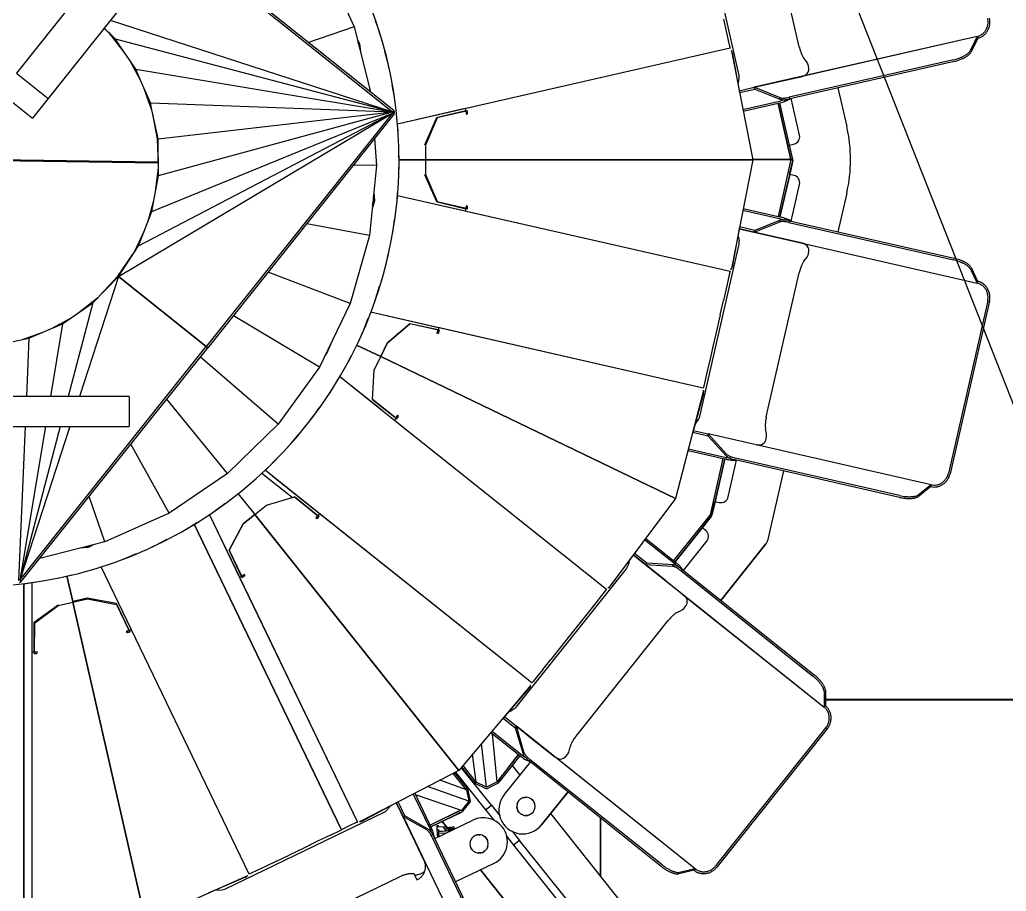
# Model space of a CAD drawing. Header units: millimetres. Extents: x -187347 to 135007, y -6415 to 292048.
# Drawn here: x -41197 to -40539, y 8165 to 8747 of the extents above; entities that cross this region are included whole.
import ezdxf

# ---------------------------------------------------------------- set-up
doc = ezdxf.new("R2010")
doc.units = ezdxf.units.MM
doc.header["$LTSCALE"] = 100
doc.layers.get('0').update_dxf_attribs({"lineweight": 18})
doc.layers.add('1', color=7, linetype='Continuous')
doc.layers.add('Layout Cabinplant', color=30, linetype='Continuous')

# ---------------------------------------------------------------- blocks, each defined once
blk = doc.blocks.new('CP_Giblet area_New')
at = {"color": 0, "linetype": 'Continuous'}
for p, q in [((-380.71, 590.65), (-286.64, 472.69)), ((-234.92, 437.29), (-301.13, 574.78)), ((-428.68, 554.57), (-333.46, 435.16)), ((-255.56, 450.81), (-304.48, 552.39)), ((-254.45, 451.21), (-303.37, 552.78)), ((-286.64, 472.69), (-344.04, 544.66)), ((-413.04, 534.96), (-333.46, 435.16)), ((-143.55, 520.38), (-232.52, 477.54)), ((-129.66, 477.41), (-63.23, 507.03)), ((-63.23, 507.03), (-14.65, 294.19)), ((-14.65, 294.19), (-63.23, 507.03)), ((12.72, 328.16), (12.72, 508.67)), ((18.01, 281.85), (18.01, 508.74)), ((18.01, 508.74), (18.01, 281.85)), ((-308.68, 456.23), (-340.23, 495.79)), ((-344.14, 492.67), (-312.59, 453.11)), ((-129.91, 477.65), (-104.96, 488.42)), ((-295.48, 468.44), (-269.97, 480.72)), ((-116.06, 485.56), (-222.38, 434.36)), ((-115.07, 485.84), (-116.06, 485.56)), ((-114.05, 486.03), (-115.07, 485.84)), ((-111.23, 486.23), (-114.05, 486.03)), ((-110.56, 486), (-111.23, 486.23)), ((-429.77, 472.06), (-419.47, 474.45)), ((-429.07, 473.1), (-418.84, 475.44)), ((-366.73, 476.89), (-366.73, 438.26)), ((-366.64, 438.19), (-366.64, 476.78)), ((-366.64, 476.78), (-366.64, 438.19)), ((-248.86, 474.2), (-248.13, 474.75)), ((-248.13, 474.75), (-246.39, 475.6)), ((-246.39, 475.6), (-244.67, 476.09)), ((-244.67, 476.09), (-243.89, 476.22)), ((-242.12, 475.28), (-244.16, 479.53)), ((-243.89, 476.22), (-242.63, 476.34)), ((-240.42, 475.3), (-242.12, 475.28)), ((-137.34, 473.24), (-133.69, 474.96)), ((-133.69, 474.96), (-132.37, 475.56)), ((-132.37, 475.56), (-53.88, 312.57)), ((-132.37, 475.56), (-53.88, 312.57)), ((-131.29, 476.7), (-130.74, 476.98)), ((-130.74, 476.98), (-129.66, 477.41)), ((-517.92, 378.64), (-444.35, 470.9)), ((-517, 377.91), (-443.43, 470.16)), ((-429.07, 473.1), (-429.77, 472.06)), ((-429.77, 472.06), (-429.07, 473.1)), ((-429.77, 472.06), (-310.52, 376.96)), ((-429.77, 472.06), (-336.09, 397.35)), ((-407.73, 469.45), (-319.84, 399.37)), ((-407.09, 470.45), (-319.21, 400.36)), ((-150.61, 466.9), (-143.11, 470.49)), ((-143.11, 470.49), (-137.34, 473.24)), ((-287.86, 461.1), (-289.38, 460.24)), ((-286.86, 461.39), (-287.86, 461.1)), ((-287.86, 461.1), (-286.86, 461.39)), ((-285.62, 461.51), (-286.86, 461.39)), ((-286.86, 461.39), (-286.24, 461.45)), ((-285.62, 461.51), (-285.07, 461.45)), ((-284.44, 461.39), (-285.62, 461.51)), ((-283.44, 461.1), (-284.44, 461.39)), ((-283.44, 461.1), (-282.67, 460.66)), ((-281.92, 460.24), (-283.44, 461.1)), ((-249.12, 466.85), (-242.25, 452.59)), ((-230.44, 428.06), (-249.12, 466.85)), ((-249.1, 466.73), (-234.92, 437.29)), ((-168.64, 458.24), (-158.97, 462.89)), ((-150.61, 466.9), (-158.97, 462.89)), ((-312.59, 453.11), (-308.68, 456.23)), ((-303.93, 450.26), (-308.68, 456.23)), ((-291.53, 457.01), (-291.75, 455.41)), ((-291.75, 455.41), (-291.53, 453.83)), ((-290.95, 458.43), (-291.53, 457.01)), ((-291.53, 457.01), (-291.31, 457.55)), ((-290.37, 459.27), (-290.95, 458.43)), ((-289.38, 460.24), (-290.37, 459.27)), ((-289.38, 460.24), (-288.63, 460.66)), ((-280.93, 459.27), (-281.92, 460.24)), ((-281.92, 460.24), (-280.93, 459.27)), ((-280.35, 458.43), (-280.93, 459.27)), ((-280.93, 459.27), (-280.35, 458.43)), ((-279.77, 457), (-280.35, 458.43)), ((-280.35, 458.43), (-280, 457.58)), ((-279.55, 455.41), (-279.77, 457)), ((-279.77, 453.82), (-279.55, 455.41)), ((-177.95, 453.75), (-168.64, 458.24)), ((-307.69, 446.96), (-312.59, 453.11)), ((-291.53, 453.83), (-290.96, 452.42)), ((-290.96, 452.42), (-291.3, 453.26)), ((-290.39, 451.57), (-290.96, 452.42)), ((-290.96, 452.42), (-290.39, 451.57)), ((-289.42, 450.62), (-290.39, 451.57)), ((-290.39, 451.57), (-289.42, 450.62)), ((-289.42, 450.62), (-287.86, 449.72)), ((-287.86, 449.72), (-288.63, 450.16)), ((-287.86, 449.72), (-286.86, 449.44)), ((-286.86, 449.44), (-285.67, 449.32)), ((-285.67, 449.32), (-286.23, 449.37)), ((-285.67, 449.32), (-284.48, 449.43)), ((-284.48, 449.43), (-285.07, 449.37)), ((-283.49, 449.71), (-284.48, 449.43)), ((-284.48, 449.43), (-283.49, 449.71)), ((-283.49, 449.71), (-281.92, 450.59)), ((-281.92, 450.59), (-282.67, 450.16)), ((-281.92, 450.59), (-280.93, 451.55)), ((-256.08, 451.89), (-281.59, 439.61)), ((-280.93, 451.55), (-280.35, 452.4)), ((-280.35, 452.4), (-279.77, 453.82)), ((-258.89, 448.35), (-264.11, 448.03)), ((-258.94, 450.68), (-258.89, 448.35)), ((-258.38, 450.58), (-258.94, 450.68)), ((-258.53, 449.64), (-257.68, 449.77)), ((-258.53, 447.27), (-258.53, 449.64)), ((-257.68, 449.77), (-258.38, 450.58)), ((-257.57, 444.51), (-257.68, 449.77)), ((-252.93, 445.55), (-253.82, 447.8)), ((-186.61, 449.56), (-193.78, 446.09)), ((-186.61, 449.56), (-177.95, 453.75)), ((-327.33, 442.83), (-344.89, 420.84)), ((-344.89, 420.84), (-327.33, 442.83)), ((-325.27, 444.97), (-327.33, 442.83)), ((-253.51, 444.12), (-272.63, 434.94)), ((-272.02, 433.67), (-252.96, 443)), ((-265.54, 446.24), (-269.26, 444.75)), ((-269.26, 444.75), (-268.67, 444.02)), ((-268.67, 444.02), (-267.04, 444.68)), ((-266.54, 444.39), (-267.41, 445.49)), ((-266.54, 444.39), (-265.54, 446.24)), ((-266.54, 444.39), (-266.01, 444.83)), ((-266.48, 446.79), (-258.53, 447.27)), ((-266.18, 447.03), (-265.54, 446.24)), ((-266.01, 444.83), (-265.12, 444.8)), ((-265.54, 446.24), (-263.89, 444.16)), ((-263.89, 444.16), (-265.54, 446.24)), ((-265.12, 444.8), (-264.4, 444.58)), ((-264.4, 444.58), (-263.89, 444.16)), ((-263.8, 446.65), (-263.89, 444.16)), ((-263.89, 444.16), (-258.59, 444.37)), ((-263.89, 444.16), (-261, 440.55)), ((-261, 440.55), (-263.89, 444.16)), ((-263.89, 444.16), (-261, 440.55)), ((-258.53, 447.27), (-263.8, 446.65)), ((-263.8, 446.65), (-261.82, 444.17)), ((-263.61, 439.26), (-253.51, 444.12)), ((-263.07, 438.13), (-252.96, 443)), ((-258.59, 444.37), (-258.54, 443.33)), ((-258.54, 445.93), (-258.53, 447.27)), ((-257.54, 445.93), (-258.54, 445.93)), ((-258.54, 443.33), (-257.54, 443.33)), ((-257.54, 443.33), (-257.57, 444.51)), ((-242.7, 421.68), (-253.98, 445.11)), ((-241.69, 422.2), (-252.93, 445.55)), ((-251.61, 445.56), (-236.03, 436.72)), ((-234.92, 437.29), (-250.49, 445.95)), ((-204.45, 440.87), (-203.15, 441.51)), ((-203.15, 441.51), (-199.53, 443.29)), ((-199.53, 443.29), (-193.78, 446.09)), ((-193.78, 446.09), (-95.58, 242.18)), ((-95.58, 242.18), (-193.78, 446.09)), ((-320.69, 435.27), (-321.64, 434.34)), ((-319.13, 436.16), (-320.69, 435.27)), ((-320.69, 435.27), (-319.9, 435.72)), ((-318.14, 436.45), (-319.13, 436.16)), ((-319.13, 436.16), (-318.14, 436.45)), ((-316.95, 436.57), (-318.14, 436.45)), ((-318.14, 436.45), (-317.51, 436.51)), ((-315.76, 436.46), (-316.95, 436.57)), ((-316.95, 436.57), (-316.34, 436.51)), ((-314.76, 436.18), (-315.76, 436.46)), ((-313.19, 435.3), (-314.76, 436.18)), ((-314.76, 436.18), (-313.94, 435.72)), ((-312.21, 434.34), (-313.19, 435.3)), ((-313.19, 435.3), (-312.21, 434.34)), ((-293.89, 429.66), (-299.64, 436.86)), ((-289.98, 432.77), (-295.63, 439.86)), ((-272.63, 434.94), (-274.74, 433.72)), ((-272.02, 433.67), (-272.63, 434.94)), ((-272.16, 406.42), (-207.58, 439.88)), ((-236.03, 436.72), (-234.92, 437.29)), ((-234.92, 437.29), (-236.03, 436.72)), ((-236.03, 436.72), (-231.57, 427.45)), ((-234.92, 437.29), (-230.47, 428.04)), ((-231.59, 427.44), (-207.61, 440.23)), ((-207.58, 439.88), (-206.79, 440.36)), ((-206.79, 440.36), (-206.01, 440.72)), ((-126.12, 278.21), (-204.45, 440.87)), ((-105.72, 235.85), (-204.45, 440.87)), ((-322.8, 432.07), (-323.02, 430.47)), ((-323.02, 430.47), (-322.81, 428.89)), ((-322.81, 428.89), (-322.23, 427.46)), ((-322.23, 433.49), (-322.8, 432.07)), ((-322.23, 427.46), (-322.57, 428.29)), ((-321.64, 434.34), (-322.23, 433.49)), ((-311.62, 433.49), (-312.21, 434.34)), ((-312.21, 434.34), (-311.62, 433.49)), ((-311.04, 432.07), (-311.62, 433.49)), ((-311.62, 433.49), (-311.27, 432.62)), ((-311.62, 427.46), (-311.04, 428.89)), ((-311.04, 428.89), (-311.27, 428.32)), ((-310.82, 430.47), (-311.04, 432.07)), ((-311.04, 432.07), (-310.82, 430.47)), ((-311.04, 428.89), (-310.82, 430.47)), ((-289.98, 432.77), (-293.89, 429.66)), ((-293.89, 429.66), (-273.8, 404.47)), ((-269.9, 407.59), (-289.98, 432.77)), ((-274.74, 433.72), (-279.63, 427.58)), ((-278.86, 426.97), (-273.97, 433.1)), ((-273.97, 433.1), (-272.02, 433.67)), ((-273.97, 433.1), (-243.23, 422.79)), ((-226.15, 430.34), (-225.91, 431)), ((-225.91, 431), (-224, 433.08)), ((-223.21, 433.76), (-224, 433.08)), ((-222.38, 434.36), (-223.21, 433.76)), ((-322.23, 427.46), (-321.64, 426.61)), ((-321.64, 426.61), (-322.23, 427.46)), ((-321.64, 426.61), (-320.66, 425.65)), ((-320.66, 425.65), (-321.64, 426.61)), ((-320.66, 425.65), (-319.09, 424.77)), ((-302.36, 422.82), (-319.93, 400.93)), ((-319.09, 424.77), (-319.9, 425.23)), ((-319.09, 424.77), (-318.14, 424.5)), ((-318.14, 424.5), (-316.9, 424.38)), ((-316.9, 424.38), (-317.5, 424.43)), ((-316.9, 424.38), (-315.71, 424.5)), ((-315.71, 424.5), (-316.34, 424.43)), ((-315.71, 424.5), (-314.71, 424.78)), ((-314.71, 424.78), (-315.71, 424.5)), ((-314.71, 424.78), (-313.15, 425.68)), ((-313.15, 425.68), (-313.94, 425.22)), ((-313.15, 425.68), (-312.21, 426.61)), ((-312.21, 426.61), (-311.62, 427.46)), ((-279.85, 427.03), (-278.06, 418.78)), ((-277.16, 419.5), (-278.86, 426.97)), ((-278.86, 426.97), (-251.35, 417.2)), ((-298.62, 414.79), (-299.86, 413.22)), ((-291.13, 418.42), (-298.62, 414.79)), ((-297.77, 414.12), (-290.7, 417.52)), ((-290.7, 417.52), (-283.8, 414.2)), ((-290.7, 417.52), (-287.3, 388.53)), ((-282.9, 414.92), (-290.26, 418.45)), ((-283.8, 414.2), (-282.9, 414.92)), ((-282.9, 414.92), (-274.2, 404)), ((-278.06, 418.78), (-277.16, 419.5)), ((-278.06, 418.78), (-269.35, 407.87)), ((-277.16, 419.5), (-259.49, 412.98)), ((-277.16, 419.5), (-268.31, 408.41)), ((-299.86, 413.22), (-313.03, 396.67)), ((-313.02, 409.54), (-307.91, 403.14)), ((-313.02, 409.54), (-307.91, 403.14)), ((-312.05, 395.89), (-299.04, 412.24)), ((-299.86, 413.22), (-299.04, 412.24)), ((-299.04, 412.24), (-297.77, 414.12)), ((-297.77, 414.12), (-294.56, 381.94)), ((-283.8, 414.2), (-281.38, 395.52)), ((-283.8, 414.2), (-274.96, 403.11)), ((-319.15, 350.9), (-272.16, 406.42)), ((-306.08, 405.39), (-313.03, 396.67)), ((-305.1, 404.61), (-312.05, 395.89)), ((-272.16, 406.42), (-136.04, 235.73)), ((-136.04, 235.73), (-272.16, 406.42)), ((-344.8, 395.56), (-345.15, 394.88)), ((-343.27, 397.48), (-344.8, 395.56)), ((-342.05, 398.33), (-343.27, 397.48)), ((-340.82, 398.77), (-342.05, 398.33)), ((-339.68, 398.83), (-340.82, 398.77)), ((-338.86, 398.72), (-339.68, 398.83)), ((-336.09, 397.35), (-338.86, 398.72)), ((-337.81, 398.4), (-338.86, 398.72)), ((-321.26, 385.52), (-336.09, 397.35)), ((-319.21, 400.36), (-319.84, 399.37)), ((-316.76, 399.31), (-319.49, 400.59)), ((-316.45, 397.73), (-314.55, 396.43)), ((-315.6, 394.34), (-314.96, 395.33)), ((-309.77, 377.96), (-314.96, 395.33)), ((-294.29, 380.27), (-314.55, 396.43)), ((-293.56, 381.14), (-313.89, 397.35)), ((-345.98, 392.45), (-346.38, 390.8)), ((-345.44, 394.19), (-345.98, 392.45)), ((-345.15, 394.88), (-345.44, 394.19)), ((-315.6, 394.34), (-310.52, 376.96)), ((-350.32, 383.59), (-411.88, 306.39)), ((-310.52, 376.96), (-321.26, 385.52)), ((-517, 377.91), (-517.92, 378.64)), ((-309.77, 377.96), (-310.52, 376.96)), ((-310.52, 376.96), (-309.77, 377.96)), ((-302.52, 370.58), (-310.52, 376.96)), ((-302.52, 370.58), (-310.52, 376.96)), ((-301.7, 371.53), (-309.77, 377.96)), ((-319.49, 351.01), (-301.68, 371.54)), ((-516.68, 352.95), (-516.67, 363.25)), ((-516.67, 363.25), (-515.89, 364.23)), ((-515.85, 353.79), (-515.89, 364.23)), ((-396.59, 269.09), (-515.89, 364.23)), ((-422.13, 289.46), (-515.89, 364.23)), ((-310.44, 364.15), (-384.01, 271.89)), ((-309.67, 364.83), (-310.44, 364.15)), ((-308.83, 365.45), (-309.67, 364.83)), ((-306.38, 366.85), (-308.83, 365.45)), ((-305.68, 366.93), (-306.38, 366.85)), ((-516.65, 359.24), (-1261.45, 359.24)), ((-1261.45, 359.04), (-516.65, 359.04)), ((-319.79, 350.24), (-319.15, 350.9)), ((-421.05, 272.31), (-509.19, 342.61)), ((-420.22, 273.16), (-508.37, 343.45)), ((-328.1, 339.05), (-324.15, 343.96)), ((-324.15, 343.96), (-321.66, 347.03)), ((-321.66, 347.03), (-320.8, 348.07)), ((-320.8, 348.07), (-151.68, 213.2)), ((-320.8, 348.07), (-179.66, 235.52)), ((-328.1, 339.05), (-333.47, 332.35)), ((-339.27, 325.1), (-333.47, 332.35)), ((-345.96, 316.72), (-339.27, 325.1)), ((9.47, 328.33), (8.99, 327.56)), ((8.99, 327.56), (11.22, 327.56)), ((8.99, 327.56), (9.72, 327.56)), ((10.64, 328.49), (9.47, 328.33)), ((9.72, 327.56), (11.87, 327.56)), ((11.22, 328.52), (10.64, 328.49)), ((10.97, 308.18), (11.22, 327.56)), ((11.22, 327.56), (11.09, 326.8)), ((11.09, 326.8), (11.09, 307.64)), ((11.22, 328.52), (11.22, 327.56)), ((11.22, 328.52), (11.22, 327.56)), ((11.87, 327.56), (12.72, 327.56)), ((12.72, 327.56), (12.72, 328.16)), ((12.72, 281.07), (12.72, 327.56)), ((-352.16, 308.93), (-345.96, 316.72)), ((-53.88, 312.57), (-53.02, 312.75)), ((-53.88, 312.57), (-33.63, 270.53)), ((-53.02, 312.75), (-51.08, 313.68)), ((-52.09, 314.21), (-52.88, 313.88)), ((-52.11, 312.94), (-52.88, 313.88)), ((-52.11, 312.94), (-50.3, 313.75)), ((-43.8, 295.68), (-52.11, 312.94)), ((-51.2, 314.48), (-52.09, 314.21)), ((-51.99, 312.41), (-43.68, 295.14)), ((-51.2, 314.48), (-51.08, 313.68)), ((-50.3, 313.75), (-51.2, 314.48)), ((-51.08, 313.68), (-50.3, 313.75)), ((-358.39, 301.11), (-352.16, 308.93)), ((10.97, 308.18), (-4.9, 296.41)), ((11.09, 307.64), (-4.78, 295.88)), ((11.09, 307.64), (10.97, 308.18)), ((-423.85, 296.45), (-424.41, 295.07)), ((-422.31, 298.37), (-423.85, 296.45)), ((-421.12, 299.29), (-422.31, 298.37)), ((-419.56, 300.2), (-421.12, 299.29)), ((-418.03, 300.95), (-419.56, 300.2)), ((-363.51, 294.65), (-358.39, 301.11)), ((-4.9, 296.41), (-14.65, 294.19)), ((-4.78, 295.88), (-4.9, 296.41)), ((-446.98, 292.99), (-477.02, 255.38)), ((-477.02, 255.38), (-446.98, 292.99)), ((-424.52, 294.56), (-424.57, 293.77)), ((-424.57, 293.77), (-424.37, 292.64)), ((-424.41, 295.07), (-424.52, 294.56)), ((-424.37, 292.64), (-423.71, 291.09)), ((-423.71, 291.09), (-422.91, 290.16)), ((-423.71, 291.09), (-422.13, 289.46)), ((-422.91, 290.16), (-422.13, 289.46)), ((-388.54, 262.71), (-422.3, 289.63)), ((-369.86, 286.59), (-367.42, 289.7)), ((-367.42, 289.7), (-363.51, 294.65)), ((-24.4, 291.96), (-43.8, 295.68)), ((-43.68, 295.14), (-24.28, 291.43)), ((-14.65, 294.19), (-24.4, 291.96)), ((-24.28, 291.43), (-14.53, 293.65)), ((-14.53, 293.65), (-14.65, 294.19)), ((-14.53, 293.65), (-10.66, 276.73)), ((-10.66, 276.73), (-14.53, 293.65)), ((-416.74, 225.11), (-373.08, 283.28)), ((-372.9, 284.01), (-389.47, 261.45)), ((-373.08, 283.28), (-372.57, 284.06)), ((-372.57, 284.06), (-372.02, 284.72)), ((-370.67, 285.52), (-369.86, 286.59)), ((-229.54, 172.97), (-370.67, 285.52)), ((-410.22, 279.96), (-396.59, 269.09)), ((-129.51, 276.64), (-129.11, 275.8)), ((-128.78, 276.52), (-129.51, 276.64)), ((-129.11, 275.8), (-127.22, 277.02)), ((-128.14, 277.61), (-128.78, 276.52)), ((-128.78, 276.52), (-126.63, 277.3)), ((-127.63, 277.88), (-128.14, 277.61)), ((-127.63, 277.88), (-127.22, 277.02)), ((-127.63, 277.88), (-127.22, 277.02)), ((-127.22, 277.02), (-119.03, 259.45)), ((-126.63, 277.3), (-125.86, 277.67)), ((-125.86, 277.67), (-126.12, 278.21)), ((-105.72, 235.85), (-125.86, 277.67)), ((19.81, 280.5), (-104.7, 124.57)), ((20.63, 279.57), (-103.65, 123.73)), ((-5.79, 277.95), (-14, 275.88)), ((-5.79, 277.95), (-14, 275.88)), ((-12.58, 177.07), (20.63, 279.57)), ((-6.27, 177.07), (20.63, 279.57)), ((-2.99, 278.42), (-5.79, 277.95)), ((-2.99, 278.42), (-5.79, 277.95)), ((3.63, 177.07), (20.63, 279.57)), ((16.56, 281.72), (8.2, 280.31)), ((16.56, 281.72), (8.2, 280.31)), ((19.38, 281.97), (16.56, 281.72)), ((19.38, 281.97), (16.56, 281.72)), ((17.07, 177.07), (21.58, 279.68)), ((20.95, 281.03), (19.81, 280.5)), ((19.81, 280.5), (20.63, 279.57)), ((-421.99, 273.06), (-437.67, 253.4)), ((-420.22, 273.16), (-421.05, 272.31)), ((-416.4, 268.71), (-418.21, 270.38)), ((-415.21, 269.3), (-414.38, 270.14)), ((-396.59, 269.09), (-414.38, 270.14)), ((-385.74, 267.33), (-384.92, 270.03)), ((-384.51, 270.99), (-384.92, 270.03)), ((-384.01, 271.89), (-384.51, 270.99)), ((-119.03, 259.45), (-127, 276.28)), ((-439.73, 235.96), (-415.34, 266.42)), ((-439.73, 235.96), (-415.34, 266.42)), ((-416.45, 267.3), (-434.59, 244.55)), ((-434.59, 244.55), (-416.45, 267.3)), ((-396.82, 251.65), (-417.15, 267.87)), ((-396.14, 252.56), (-416.4, 268.71)), ((-415.21, 269.3), (-397.52, 268.13)), ((-397.52, 268.13), (-396.59, 269.09)), ((-396.59, 269.09), (-397.52, 268.13)), ((-397.52, 268.13), (-389.3, 261.68)), ((-396.59, 269.09), (-388.56, 262.69)), ((-396.59, 269.09), (-388.56, 262.69)), ((-385.67, 266.64), (-385.74, 267.33)), ((-49.23, 265.16), (-57.02, 261.82)), ((-49.23, 265.16), (-57.02, 261.82)), ((-46.54, 266.07), (-49.23, 265.16)), ((-46.54, 266.07), (-49.23, 265.16)), ((-36.02, 254.03), (7.45, 265.02)), ((-128.22, 241.96), (-119.03, 259.45)), ((-119.03, 259.45), (-128.22, 241.96)), ((-67.45, 257.34), (-70.05, 256.22)), ((-67.45, 257.34), (-70.05, 256.22)), ((-27.97, 256.06), (-24.84, 257.72)), ((-24.68, 257.2), (-25.77, 256.62)), ((-24.84, 257.72), (-19.31, 258.25)), ((-22.75, 257.38), (-24.68, 257.2)), ((-488.67, 206.59), (-477.99, 253.37)), ((-78.95, 234.74), (-36.02, 254.03)), ((-70.05, 256.22), (-77.55, 252.27)), ((-70.05, 256.22), (-77.55, 252.27)), ((-36.02, 254.03), (-25.49, 223.77)), ((-434.53, 244.5), (-440.77, 236.68)), ((-440.53, 237.11), (-434.59, 244.55)), ((-436.88, 246.37), (-434.53, 244.5)), ((-90.1, 245.65), (-97.26, 241.12)), ((-90.1, 245.65), (-92.41, 244.05)), ((-87.59, 246.98), (-90.1, 245.65)), ((-87.59, 246.98), (-90.1, 245.65)), ((-439.73, 235.96), (-440.53, 237.11)), ((-178.46, 237.52), (-179.03, 236.88)), ((-178.67, 235.81), (-177.32, 237.49)), ((-177.38, 238.47), (-178.46, 237.52)), ((-177.93, 236.37), (-176.65, 237.88)), ((-177.32, 237.49), (-177.38, 238.47)), ((-176.65, 237.88), (-177.38, 238.47)), ((-136.04, 235.73), (-128.22, 241.96)), ((-128.22, 241.96), (-136.04, 235.73)), ((-448.31, 198.36), (-439.73, 235.96)), ((-448.31, 198.36), (-439.73, 235.96)), ((-443.07, 226.95), (-440.95, 236.24)), ((-440.77, 236.68), (-442.99, 226.94)), ((-439.73, 235.96), (-440.95, 236.24)), ((-179.66, 235.52), (-178.67, 235.81)), ((-179.66, 235.52), (-142.89, 206.19)), ((-177.93, 236.37), (-179.03, 236.88)), ((-177.93, 236.37), (-179.03, 236.88)), ((-162.61, 224), (-177.93, 236.37)), ((-177.93, 236.37), (-162.61, 224)), ((-136.04, 235.73), (-143.86, 229.5)), ((-124.96, 221.83), (-136.04, 235.73)), ((-117.89, 208.29), (-78.95, 234.74)), ((-109.24, 233.53), (-116.02, 228.44)), ((-106.85, 235.04), (-109.24, 233.53)), ((-78.95, 234.74), (-53.34, 188.89)), ((-566.1, 224.26), (-456.5, 199.25)), ((-451.9, 223.84), (-457.47, 199.47)), ((-449.53, 198.64), (-443.07, 226.95)), ((-443.07, 226.95), (-449.53, 198.64)), ((-442.99, 226.94), (-445.92, 227.6)), ((-435, 154.71), (-416.74, 225.11)), ((-220.05, 130.39), (-416.74, 225.11)), ((-416.74, 225.11), (-220.05, 130.39)), ((-143.86, 229.5), (-162.61, 224)), ((-143.86, 229.5), (-162.61, 224)), ((-160.96, 224.43), (-140.71, 208.29)), ((-587.23, 215.87), (-578.54, 222.85)), ((-587.05, 217.11), (-578.85, 223.66)), ((-566.24, 223.09), (-456.64, 198.07)), ((-587.23, 215.87), (-587.05, 217.11)), ((-587.05, 217.11), (-587.23, 215.87)), ((-587.23, 215.87), (-438.52, 181.93)), ((-151.68, 213.2), (-142.89, 206.19)), ((-626.11, 93.46), (-599.86, 208.5)), ((-624.97, 93.2), (-598.71, 208.24)), ((-151.63, 175.49), (-117.89, 208.29)), ((-144.34, 204.91), (-150.22, 198.82)), ((-144.34, 204.91), (-150.22, 198.82)), ((-142.23, 206.78), (-144.34, 204.91)), ((-142.23, 206.78), (-144.34, 204.91)), ((-118.36, 207.83), (-117.93, 208.35)), ((-117.93, 208.35), (-117.34, 208.66)), ((-117.89, 208.29), (-77.45, 158.69)), ((-455.93, 199.42), (-456.96, 199.35)), ((-453.16, 198.14), (-452.45, 198.07)), ((-452.45, 198.07), (-450.6, 197.72)), ((-450.6, 197.72), (-450.41, 198.84)), ((-425.34, 191.96), (-450.6, 197.72)), ((-425.05, 193.06), (-450.41, 198.84)), ((-450.64, 195.38), (-438.52, 181.93)), ((-438.28, 183.16), (-450.5, 196.56)), ((-476.93, 186.21), (-477.48, 183.82)), ((-476.21, 187.51), (-476.93, 186.21)), ((-475.29, 188.44), (-476.21, 187.51)), ((-474.28, 188.98), (-475.29, 188.44)), ((-473.49, 189.24), (-474.28, 188.98)), ((-472.41, 189.41), (-473.49, 189.24)), ((-470.41, 189.21), (-473.49, 189.24)), ((-160.08, 188.6), (-165.45, 182.07)), ((-160.08, 188.6), (-165.45, 182.07)), ((-158.12, 190.63), (-160.08, 188.6)), ((-158.12, 190.63), (-160.08, 188.6)), ((-477.48, 183.82), (-477.5, 183.05)), ((-477.5, 183.05), (-477.46, 182.3)), ((-477.46, 182.3), (-477.2, 180.5)), ((-477.2, 180.5), (-476.83, 178.84)), ((-438.28, 183.16), (-438.52, 181.93)), ((-438.52, 181.93), (-438.28, 183.16)), ((-428.55, 179.66), (-438.52, 181.93)), ((-428.22, 180.86), (-438.28, 183.16)), ((-435.35, 154.66), (-428.21, 180.89)), ((-432.5, 171.37), (-432.89, 170.42)), ((-432.01, 172.29), (-432.5, 171.37)), ((-430.4, 174.62), (-432.01, 172.29)), ((-429.81, 175), (-430.4, 174.62)), ((-231.23, 171.35), (-231.91, 170.08)), ((-231.18, 169.5), (-230.01, 171.42)), ((-230.94, 170.25), (-229.6, 171.93)), ((-230.74, 172.05), (-230.01, 171.42)), ((-229.6, 171.93), (-229.54, 172.97)), ((-192.68, 143.57), (-229.54, 172.97)), ((-179.17, 137.32), (-151.63, 175.49)), ((-172.67, 173.27), (-174.47, 171.09)), ((-172.67, 173.27), (-174.47, 171.09)), ((-151.63, 175.49), (-99.79, 130.72)), ((149.06, 177.07), (-52.17, 177.07)), ((-52.17, 157.07), (-52.17, 177.07)), ((-477.26, 170.64), (-499.23, 74.37)), ((-432.89, 170.42), (-459.15, 55.38)), ((-231.91, 170.08), (-231.18, 169.5)), ((-231.18, 169.5), (-230.94, 170.25)), ((-214.52, 158.9), (-229.5, 170.85)), ((-229.5, 170.85), (-214.52, 158.9)), ((-192.68, 143.57), (-220.75, 165.95)), ((-174.47, 171.09), (-179.31, 164.15)), ((-174.47, 171.09), (-179.31, 164.15)), ((-214.52, 158.9), (-215.71, 139.4)), ((-435.58, 150.13), (-435.24, 151.44)), ((-435.46, 152.99), (-435.34, 153.6)), ((-435.34, 153.6), (-435, 154.71)), ((-435.24, 151.44), (-213.33, 100.79)), ((-435.24, 151.44), (-259.26, 111.27)), ((-187.42, 152.5), (-191.7, 145.18)), ((-187.42, 152.5), (-191.7, 145.18)), ((-185.8, 154.82), (-187.42, 152.5)), ((-185.8, 154.82), (-187.42, 152.5)), ((-52.17, 157.07), (149.06, 157.07)), ((-45.01, 76.97), (-19.06, 157.07)), ((-27.93, 94.54), (-11.52, 157.07)), ((-7.75, 108.44), (0.32, 157.07)), ((14.76, 118.13), (16.28, 157.07)), ((-437.92, 140.14), (-436.53, 146.1)), ((-436.53, 146.1), (-435.58, 150.13)), ((-439.85, 131.78), (-437.92, 140.14)), ((-215.71, 139.4), (-220.05, 130.39)), ((-441.92, 122.74), (-439.85, 131.78)), ((-198.85, 132.94), (-200.32, 129.9)), ((-198.85, 132.94), (-200.32, 129.9)), ((-199.66, 94.95), (-179.17, 137.32)), ((-198.54, 133.47), (-198.85, 132.94)), ((-198.54, 133.47), (-198.85, 132.94)), ((-179.17, 137.32), (-121.8, 103.1)), ((-224.38, 121.38), (-220.05, 130.39)), ((-220.05, 130.39), (-224.38, 121.38)), ((-203.93, 122.63), (-220.05, 130.39)), ((-220.05, 130.39), (-203.93, 122.63)), ((-186.67, 121.81), (-184.56, 126.85)), ((-184.56, 126.85), (-185.13, 124.99)), ((-184.56, 126.85), (-182.79, 129.84)), ((-183.77, 127.8), (-184.56, 126.85)), ((-444.32, 112.28), (-441.92, 122.74)), ((-239.39, 108.53), (-224.38, 121.38)), ((-224.38, 121.38), (-239.39, 108.53)), ((-229.03, -31.52), (-104.7, 124.57)), ((-227.92, -32.1), (-103.65, 123.73)), ((-104.7, 124.57), (-103.65, 123.73)), ((-103.65, 123.73), (-104.7, 124.57)), ((-103.65, 123.73), (-45.01, 76.97)), ((-45.01, 76.97), (-103.65, 123.73)), ((19.56, 119.19), (4.77, 113.83)), ((38.72, 123.25), (14.76, 118.13)), ((-446.53, 102.57), (-444.32, 112.28)), ((-259.04, 113.6), (-259.27, 112.81)), ((-258.34, 112.6), (-259.27, 112.81)), ((-258.34, 112.6), (-259.27, 112.81)), ((-258.2, 114.23), (-259.04, 113.6)), ((-258.74, 114.35), (-258.2, 114.23)), ((-258.67, 111.14), (-258.48, 111.97)), ((-258.2, 114.23), (-258.48, 114.92)), ((-257.57, 114.71), (-258.48, 114.92)), ((-258.48, 111.97), (-258.2, 114.23)), ((-258.34, 112.6), (-257.57, 114.71)), ((-257.57, 112.55), (-258.34, 112.6)), ((-258.34, 112.6), (-239.39, 108.53)), ((-257.57, 112.55), (-239.39, 108.53)), ((-208.7, 112.52), (-211.76, 104.62)), ((-208.7, 112.52), (-211.76, 104.62)), ((-207.47, 115.07), (-208.7, 112.52)), ((-207.47, 115.07), (-208.7, 112.52)), ((14.76, 118.13), (-7.75, 108.44)), ((-259.26, 111.27), (-258.67, 111.14)), ((-258.67, 111.14), (-213.33, 100.79)), ((-7.75, 108.44), (-27.93, 94.54)), ((-0.84, 111.41), (-13.94, 104.18)), ((-446.53, 102.57), (-448.74, 92.82)), ((-18.97, 100.71), (-31.38, 91.04)), ((-624.97, 93.2), (-626.11, 93.46)), ((-450.49, 85.05), (-448.74, 92.82)), ((-215.87, 94.03), (-216.89, 91.39)), ((-215.87, 94.03), (-216.89, 91.39)), ((-212.48, 49.67), (-199.66, 94.95)), ((-199.66, 94.95), (-144.87, 74.13)), ((-27.93, 94.54), (-45.01, 76.97)), ((-216.89, 91.39), (-219.31, 83.28)), ((-216.89, 91.39), (-219.31, 83.28)), ((-32.53, 89.81), (-44.74, 76.75)), ((-618.23, 80.04), (-618.04, 81.36)), ((-613.84, 70.85), (-618.23, 80.04)), ((-613.46, 71.96), (-618.04, 81.36)), ((-469.26, 47.4), (-618.04, 81.36)), ((-501.12, 54.67), (-618.04, 81.36)), ((-451.89, 78.81), (-450.49, 85.05)), ((-453.06, 73.45), (-452.78, 74.77)), ((-277.06, 33.28), (-453.06, 73.45)), ((-231.2, 22.81), (-453.06, 73.45)), ((-452.78, 74.77), (-451.89, 78.81)), ((-45.01, 76.97), (-227.92, -32.1)), ((-45.01, 76.97), (-58.34, 56.41)), ((-44.74, 76.75), (-54.75, 61.95)), ((-492.32, 40.81), (-602.24, 65.89)), ((-502.41, 66.8), (-503.46, 65.46)), ((-468.34, -0.96), (-454.24, 70.39)), ((-459.49, 43.86), (-454.54, 70.58)), ((-454.24, 70.39), (-454.12, 71.31)), ((-454.12, 71.31), (-453.91, 72.14)), ((-223.37, 69.68), (-225.15, 61.4)), ((-223.37, 69.68), (-225.15, 61.4)), ((-222.57, 72.39), (-223.37, 69.68)), ((-222.57, 72.39), (-223.37, 69.68)), ((-492.71, 39.69), (-602.62, 64.78)), ((-505.14, 62.62), (-505.69, 60.22)), ((-505.69, 60.22), (-505.61, 58.74)), ((-504.47, 63.97), (-505.14, 62.62)), ((-503.46, 65.46), (-504.47, 63.97)), ((-55.69, 60.55), (-62.36, 46.3)), ((-505.61, 58.74), (-505.49, 58.23)), ((-505.49, 58.23), (-505.19, 57.5)), ((-505.19, 57.5), (-504.51, 56.57)), ((-504.51, 56.57), (-503.25, 55.46)), ((-503.25, 55.46), (-502.12, 54.96)), ((-503.25, 55.46), (-501.12, 54.67)), ((-502.12, 54.96), (-501.12, 54.67)), ((-501.34, 54.75), (-459.25, 45.15)), ((-459.25, 45.15), (-501.34, 54.75)), ((-459.15, 55.38), (-459.21, 54.35)), ((-459.21, 54.35), (-459.17, 53.31)), ((-458.73, 50.52), (-459.17, 53.31)), ((-58.34, 56.41), (-227.92, -32.1)), ((-58.34, 56.41), (-67.4, 33.64)), ((-530.96, 21.29), (-525.07, 47.08)), ((-486.13, 39.51), (-469.68, 46.13)), ((-469.26, 47.4), (-485.75, 40.62)), ((-469.68, 46.13), (-469.26, 47.4)), ((-469.26, 47.4), (-469.68, 46.13)), ((-469.68, 46.13), (-459.48, 43.88)), ((-469.26, 47.4), (-459.26, 45.12)), ((-458.36, 49.93), (-458.73, 50.52)), ((-228.12, 47.52), (-229.22, 39.12)), ((-228.12, 47.52), (-229.22, 39.12)), ((-227.52, 50.28), (-228.12, 47.52)), ((-227.52, 50.28), (-228.12, 47.52)), ((-217.25, 2.84), (-212.48, 49.67)), ((-212.48, 49.67), (-170.71, 41.69)), ((-493.87, 39.96), (-499.47, 15.44)), ((-492.32, 40.81), (-492.71, 39.69)), ((-486.13, 39.51), (-485.75, 40.62)), ((-64.62, 40.62), (-68.76, 26.25)), ((-493.57, -1.13), (-485.17, 36.89)), ((-493.57, -1.13), (-485.17, 36.89)), ((-492.86, 8.8), (-486.39, 37.17)), ((-486.39, 37.17), (-492.86, 8.8)), ((-486.95, 38.46), (-489.3, 39.19)), ((-461.91, 31.59), (-487.26, 37.37)), ((-461.69, 32.7), (-486.95, 38.46)), ((-276.47, 33.14), (-277.06, 33.28)), ((-276.66, 32.31), (-276.47, 33.14)), ((-231.2, 22.81), (-276.47, 33.14)), ((-67.4, 33.64), (-227.92, -32.1)), ((-67.4, 33.64), (-71.84, 9.54)), ((-277.85, 31.32), (-277.94, 30.15)), ((-277.94, 30.15), (-277.3, 29.5)), ((-277.74, 31.89), (-277.85, 31.32)), ((-277.74, 31.89), (-276.81, 31.68)), ((-277.74, 31.89), (-276.81, 31.68)), ((-277.3, 29.5), (-276.81, 31.68)), ((-277.3, 29.5), (-277.14, 30.22)), ((-277.14, 30.22), (-276.66, 32.31)), ((-257.97, 27.12), (-276.81, 31.68)), ((-276.81, 31.68), (-276.1, 31.39)), ((-276.1, 31.39), (-257.42, 27.12)), ((-257.97, 27.12), (-250.03, 9.04)), ((-257.42, 27.12), (-257.97, 27.12)), ((-257.42, 27.12), (-249.48, 9.04)), ((-230.91, 26.35), (-231.08, 25.05)), ((-230.91, 26.35), (-231.08, 25.05)), ((-215.96, 26.37), (-214.31, 31.76)), ((-215.43, 20.75), (-215.96, 26.37)), ((-214.59, 29.01), (-215.41, 26.31)), ((-231.08, 25.05), (-231.37, 19.49)), ((-231.08, 25.05), (-231.37, 19.49)), ((-215.41, 26.31), (-215.15, 23.5)), ((-69.87, 20.24), (-71.8, 4.63)), ((-495.71, 9.45), (-492.78, 8.78)), ((-494.96, -0.41), (-492.86, 8.8)), ((-492.78, 8.78), (-494.89, -0.43)), ((-249.48, 9.04), (-250.03, 9.04)), ((-250.03, 9.04), (-250.03, -0.96)), ((-71.84, 9.54), (-227.82, -33.05)), ((-71.84, 9.54), (-71.5, -14.96)), ((-232.11, 5.23), (-232.25, 2.42)), ((-232.11, 5.23), (-232.25, 2.42)), ((-232.25, 2.42), (-232.02, -6.01)), ((-232.25, 2.42), (-232.02, -6.01)), ((-217.25, 2.84), (-201.83, 2.62)), ((-215.94, -15.09), (-217.25, 2.84)), ((-71.75, 2.95), (-71.15, -14.92)), ((36, -0.51), (-71.68, 1.01)), ((-71.67, 0.8), (37.22, -0.63)), ((-71.67, 0.58), (35.99, -0.93)), ((-494.89, -0.43), (-495.01, -0.96)), ((-495.01, -0.96), (-492.78, -10.71)), ((-493.57, -1.13), (-494.96, -0.41)), ((-494.96, -1.37), (-493.57, -1.13)), ((-494.96, -1.37), (-492.83, -10.73)), ((-468.31, -1.13), (-493.57, -1.13)), ((-485.15, -38.76), (-493.57, -1.13)), ((-493.57, -1.13), (-485.15, -38.76)), ((-493.57, -1.13), (-468.31, -1.13)), ((-250.03, -0.96), (-468.34, -0.96)), ((-454.24, -72.32), (-468.34, -0.96)), ((-468.34, -0.96), (-250.03, -0.96)), ((-232.16, -0.96), (-250.03, -0.96)), ((-250.03, -0.96), (-250.03, -10.96)), ((-250.03, -0.96), (-232.16, -0.96)), ((-492.78, -10.71), (-495.71, -11.38)), ((-492.83, -10.73), (-486.37, -39.04)), ((-492.83, -10.73), (-486.37, -39.04)), ((-250.03, -10.96), (-257.97, -29.05)), ((-249.48, -10.96), (-257.42, -29.05)), ((-250.03, -10.96), (-249.48, -10.96)), ((-499.47, -17.37), (-493.91, -41.74)), ((-231.7, -17.41), (-231.62, -20.23)), ((-231.7, -17.41), (-231.62, -20.23)), ((-71.5, -14.96), (-227.82, -33.05)), ((-71.5, -14.96), (-67.35, -34.35)), ((-71.15, -14.92), (-67.76, -32.46)), ((-525.1, -48.86), (-530.96, -23.22)), ((-453.06, -75.38), (-231.14, -24.72)), ((-276.47, -35.07), (-231.14, -24.72)), ((-231.62, -20.23), (-230.71, -28.63)), ((-231.62, -20.23), (-230.71, -28.63)), ((-277.03, -31.37), (-277.94, -31.58)), ((-277.94, -31.58), (-277.88, -33.01)), ((-277.14, -32.15), (-277.03, -31.37)), ((-276.66, -34.24), (-277.14, -32.15)), ((-276.81, -33.61), (-277.03, -31.37)), ((-276.81, -33.61), (-257.97, -29.05)), ((-257.42, -29.05), (-276.1, -33.32)), ((-257.42, -29.05), (-257.97, -29.05)), ((-229.03, -31.52), (-229.27, -32.74)), ((-227.92, -32.1), (-229.27, -32.74)), ((-227.82, -33.05), (-229.27, -32.74)), ((-227.82, -33.05), (-229.27, -32.74)), ((-229.27, -32.74), (-228.72, -33.9)), ((-227.92, -32.1), (-229.03, -31.52)), ((-227.82, -33.05), (-227.92, -32.1)), ((1.88, -41.93), (12.37, -28.78)), ((33.48, -45.62), (12.37, -28.78)), ((-461.92, -33.45), (-487.28, -39.24)), ((-461.7, -34.57), (-486.96, -40.33)), ((-453.06, -75.38), (-277.06, -35.21)), ((-277.88, -33.01), (-277.74, -33.82)), ((-276.81, -33.61), (-277.74, -33.82)), ((-276.81, -33.61), (-277.74, -33.82)), ((-277.06, -35.21), (-276.47, -35.07)), ((-276.1, -33.32), (-276.81, -33.61)), ((-276.47, -35.07), (-276.66, -34.24)), ((-228.72, -33.9), (-227.82, -33.05)), ((-228.72, -33.9), (-78.22, -153.93)), ((-66.38, -38.92), (-227.82, -33.05)), ((-42.79, -81.61), (-227.82, -33.05)), ((-56.68, -61.43), (-227.82, -33.05)), ((-39.65, -94.02), (-227.82, -33.05)), ((-77.45, -152.97), (-227.82, -33.05)), ((-67.44, -34.12), (-62.07, -48.92)), ((-67.35, -34.35), (-66.38, -38.92)), ((-66.38, -38.92), (-62.07, -48.92)), ((-602.54, -66.54), (-492.94, -41.52)), ((-602.15, -67.66), (-492.56, -42.64)), ((-490.6, -40.26), (-493.29, -41.6)), ((-492.94, -41.52), (-492.56, -42.64)), ((-489.17, -41.01), (-486.96, -40.33)), ((-469.68, -48.06), (-486.37, -41.34)), ((-485.98, -42.46), (-486.37, -41.34)), ((-485.98, -42.46), (-469.23, -49.32)), ((-459.48, -45.81), (-469.68, -48.06)), ((-454.54, -72.51), (-459.49, -45.79)), ((-229.49, -39.95), (-229.19, -42.76)), ((-229.49, -39.95), (-229.19, -42.76)), ((-229.19, -42.76), (-227.62, -51.05)), ((-229.19, -42.76), (-227.62, -51.05)), ((-50.51, -107.64), (1.88, -41.93)), ((22.99, -58.77), (1.88, -41.93)), ((-617.94, -83.26), (-469.23, -49.32)), ((-469.23, -49.32), (-501.12, -56.6)), ((-469.23, -49.32), (-469.68, -48.06)), ((-469.68, -48.06), (-469.23, -49.32)), ((-459.26, -47.04), (-469.23, -49.32)), ((-458.74, -52.39), (-459.18, -55.18)), ((-458.38, -51.79), (-458.74, -52.39)), ((-202.27, -89.72), (-213.27, -46.23)), ((-62.07, -48.92), (-59.66, -54.52)), ((-617.94, -83.26), (-501.12, -56.6)), ((-504.51, -58.49), (-505.18, -59.41)), ((-503.71, -57.64), (-504.51, -58.49)), ((-501.12, -56.6), (-503.71, -57.64)), ((-459.18, -55.18), (-459.22, -56.22)), ((-459.22, -56.22), (-459.17, -57.25)), ((-459.17, -57.25), (-432.91, -172.29)), ((-59.66, -54.52), (-56.68, -61.43)), ((-59.66, -54.52), (-52.42, -67.62)), ((-29.4, -124.47), (22.99, -58.77)), ((-505.6, -60.65), (-505.69, -62.13)), ((-505.69, -62.13), (-505.15, -64.53)), ((-505.18, -59.41), (-505.6, -60.65)), ((-505.15, -64.53), (-504.83, -65.22)), ((-504.83, -65.22), (-504.48, -65.88)), ((-225.5, -62.26), (-224.98, -65.03)), ((-225.5, -62.26), (-224.98, -65.03)), ((-224.98, -65.03), (-222.76, -73.17)), ((-224.98, -65.03), (-222.76, -73.17)), ((-56.68, -61.43), (-52.42, -67.62)), ((-504.48, -65.88), (-503.46, -67.39)), ((-503.46, -67.39), (-502.41, -68.73)), ((-454.07, -73.47), (-454.24, -72.32)), ((-52.42, -67.62), (-48.96, -72.65)), ((-618.31, -82.07), (-613.76, -72.61)), ((-617.94, -83.26), (-613.38, -73.73)), ((-499.23, -76.3), (-477.26, -172.57)), ((-453.91, -74.07), (-454.07, -73.47)), ((-452.76, -76.8), (-453.06, -75.38)), ((-451.93, -80.55), (-452.76, -76.8)), ((-205.97, -78.54), (-206.5, -73.02)), ((-204.31, -81.67), (-205.97, -78.54)), ((-205.63, -76.45), (-205.45, -78.38)), ((-205.45, -78.38), (-204.86, -79.48)), ((-48.96, -72.65), (-44.64, -78.91)), ((-48.96, -72.65), (-40.55, -83.43)), ((-44.64, -78.91), (-42.79, -81.61)), ((-40.55, -83.43), (-44.64, -78.91)), ((-617.94, -83.26), (-618.31, -82.07)), ((-450.55, -86.71), (-451.93, -80.55)), ((-219.55, -84.93), (-219.01, -86.89)), ((-219.55, -84.93), (-219.01, -86.89)), ((-202.27, -89.72), (-171.96, -79.17)), ((-42.79, -81.61), (-39.44, -84.87)), ((-37.96, -86.3), (-40.55, -83.43)), ((-40.55, -83.43), (-39.29, -85.06)), ((-40.55, -83.43), (-39.29, -85.06)), ((-39.44, -84.87), (-38.05, -86.21)), ((-448.74, -94.75), (-450.55, -86.71)), ((-219.01, -86.89), (-216.56, -93.69)), ((-219.01, -86.89), (-216.56, -93.69)), ((-182.99, -132.66), (-202.27, -89.72)), ((-38.05, -86.21), (-35.45, -88.75)), ((-37.96, -86.3), (-35.4, -88.69))]:
    blk.add_line(p, q, dxfattribs=at)
for centre, radius, start, end in [((-288.54, 454.02), 16, 115.71426, 218.5714), ((-314.84, 432.83), 16, 321.27705, 141.33382), ((-288.54, 454.02), 16, 218.5714, 295.71426), ((52.73, -0.98), 285, 59.6963, 219.18975), ((-473.11, 252.26), 5, 141.42855, 167.14285), ((-433.76, 250.28), 5, 141.43603, 231.42107), ((-447.03, 222.73), 5, 77.15033, 167.13537), ((-433.47, -0.96), 100, 167.14285, 192.85715), ((-494.59, 14.33), 5, 167.15033, 257.13537), ((-494.59, -16.26), 5, 102.86463, 192.84967)]:
    blk.add_arc(centre, radius, start, end, dxfattribs=at)
for points in [[(-429.07, 473.1), (-430.82, 474.22), (-432.77, 474.95), (-433.8, 475.17), (-434.84, 475.28), (-435.91, 475.29), (-436.97, 475.19), (-438.03, 474.98), (-439.06, 474.67), (-440.07, 474.26), (-441.04, 473.76), (-442.83, 472.48), (-444.35, 470.9)], [(-429.77, 472.06), (-431.33, 473.08), (-433.07, 473.75), (-433.98, 473.95), (-434.92, 474.06), (-435.87, 474.07), (-436.82, 473.98), (-437.77, 473.8), (-438.69, 473.53), (-439.6, 473.17), (-440.46, 472.72), (-442.07, 471.58), (-443.43, 470.16)], [(-407.73, 469.45), (-409.29, 470.61), (-410.92, 471.66), (-411.75, 472.15), (-412.6, 472.6), (-413.43, 473.01), (-414.27, 473.39), (-415.05, 473.7), (-415.85, 473.98), (-416.55, 474.19), (-417.27, 474.36), (-418.37, 474.52), (-419.47, 474.45)], [(-407.09, 470.45), (-408.65, 471.61), (-410.28, 472.66), (-411.12, 473.14), (-411.97, 473.6), (-412.79, 474.01), (-413.63, 474.38), (-414.42, 474.7), (-415.21, 474.98), (-415.92, 475.19), (-416.64, 475.36), (-417.74, 475.51), (-418.84, 475.44)], [(-244.16, 479.53), (-245.84, 478.53), (-247.3, 477.23), (-247.93, 476.49), (-248.48, 475.7), (-248.95, 474.86), (-249.34, 473.99), (-249.64, 473.09), (-249.84, 472.16), (-249.95, 471.23), (-249.97, 470.3), (-249.72, 468.47), (-249.1, 466.73)], [(-240.42, 475.3), (-239.25, 475.38), (-238.1, 475.57), (-237.43, 475.73), (-236.77, 475.9), (-236.07, 476.11), (-235.37, 476.35), (-233.93, 476.9), (-232.52, 477.54)], [(-129.91, 477.65), (-130.13, 477.5), (-130.35, 477.36), (-130.57, 477.23), (-130.76, 477.07), (-130.86, 476.94), (-130.94, 476.81), (-131.02, 476.68), (-131.09, 476.55)], [(-256.02, 451.9), (-255.74, 450.21), (-255.32, 448.55), (-254.72, 446.8), (-253.98, 445.11)], [(-255.56, 450.81), (-254.94, 449.61), (-254.26, 448.45), (-253.93, 447.95), (-253.58, 447.46), (-253.25, 447.05), (-252.9, 446.64), (-252.3, 446.05), (-251.61, 445.56)], [(-254.45, 451.21), (-253.83, 450.01), (-253.14, 448.85), (-252.81, 448.35), (-252.46, 447.86), (-252.13, 447.44), (-251.78, 447.04), (-251.18, 446.45), (-250.49, 445.95)], [(-272.63, 434.94), (-272.34, 435.07), (-272.06, 435.21), (-271.59, 435.43), (-271.12, 435.65), (-270.55, 435.92), (-269.98, 436.19), (-269.3, 436.52), (-268.62, 436.85), (-267.84, 437.22), (-267.06, 437.6), (-265.33, 438.43), (-263.61, 439.26)], [(-272.02, 433.67), (-271.75, 433.84), (-271.48, 434.01), (-271.03, 434.27), (-270.57, 434.52), (-270.01, 434.8), (-269.44, 435.07), (-268.76, 435.4), (-268.08, 435.72), (-267.3, 436.1), (-266.52, 436.47), (-264.79, 437.3), (-263.07, 438.13)], [(-205.82, 440.26), (-205.96, 440.33), (-206.1, 440.41), (-206.24, 440.48), (-206.39, 440.53), (-206.56, 440.54), (-206.74, 440.51), (-207.19, 440.39), (-207.61, 440.23)], [(-279.63, 427.58), (-279.69, 427.45), (-279.74, 427.31), (-279.79, 427.17), (-279.85, 427.03)], [(-290.26, 418.45), (-290.48, 418.44), (-290.69, 418.43), (-290.91, 418.42), (-291.13, 418.42)], [(-306.08, 405.39), (-304.88, 406.89), (-303.69, 408.38), (-303.15, 409.06), (-302.62, 409.74), (-302.14, 410.33), (-301.67, 410.92), (-301.28, 411.42), (-300.89, 411.91), (-300.57, 412.32), (-300.25, 412.73), (-300.05, 412.98), (-299.86, 413.22)], [(-305.1, 404.61), (-303.91, 406.11), (-302.71, 407.6), (-302.18, 408.28), (-301.64, 408.96), (-301.17, 409.55), (-300.7, 410.14), (-300.31, 410.63), (-299.92, 411.12), (-299.64, 411.48), (-299.35, 411.84), (-299.19, 412.04), (-299.04, 412.24)], [(-315.6, 394.34), (-315.95, 395.11), (-316.37, 395.84), (-316.68, 396.27), (-317.02, 396.68), (-317.42, 397.13), (-317.83, 397.57), (-318.81, 398.5), (-319.84, 399.37)], [(-314.96, 395.33), (-315.32, 396.1), (-315.74, 396.83), (-316.05, 397.27), (-316.39, 397.68), (-316.78, 398.13), (-317.19, 398.56), (-318.17, 399.49), (-319.21, 400.36)], [(-313.89, 397.35), (-315.29, 398.39), (-316.76, 399.31)], [(-350.32, 383.59), (-349.38, 384.83), (-348.52, 386.11), (-348.14, 386.74), (-347.78, 387.38), (-347.46, 387.98), (-347.16, 388.6), (-346.72, 389.68), (-346.38, 390.8)], [(-517.92, 378.64), (-519.13, 376.8), (-519.98, 374.77), (-520.25, 373.72), (-520.43, 372.64), (-520.5, 371.57), (-520.46, 370.49), (-520.32, 369.44), (-520.08, 368.4), (-519.74, 367.4), (-519.3, 366.45), (-518.15, 364.71), (-516.67, 363.25)], [(-517, 377.91), (-518.08, 376.27), (-518.83, 374.47), (-519.07, 373.53), (-519.23, 372.58), (-519.29, 371.62), (-519.26, 370.66), (-519.14, 369.73), (-518.92, 368.8), (-518.62, 367.92), (-518.23, 367.07), (-517.21, 365.53), (-515.89, 364.23)], [(-516.68, 352.95), (-516.5, 351.85), (-516.11, 350.82), (-515.78, 350.15), (-515.42, 349.51), (-514.97, 348.8), (-514.49, 348.11), (-513.93, 347.37), (-513.35, 346.66), (-512.72, 345.93), (-512.06, 345.22), (-510.67, 343.87), (-509.19, 342.61)], [(-515.85, 353.79), (-515.67, 352.69), (-515.28, 351.66), (-514.95, 351), (-514.59, 350.35), (-514.14, 349.64), (-513.66, 348.95), (-513.1, 348.21), (-512.52, 347.5), (-511.89, 346.77), (-511.23, 346.06), (-509.84, 344.71), (-508.37, 343.45)], [(-319.49, 351.01), (-319.62, 350.79), (-319.76, 350.56), (-319.89, 350.35), (-320, 350.12), (-320.04, 349.97), (-320.05, 349.81), (-320.07, 349.66), (-320.08, 349.51)], [(-418.03, 300.95), (-417.02, 301.53), (-416.06, 302.2), (-415.53, 302.63), (-415.01, 303.07), (-414.47, 303.57), (-413.94, 304.08), (-412.88, 305.21), (-411.88, 306.39)], [(-371.66, 284.38), (-371.82, 284.39), (-371.97, 284.4), (-372.13, 284.41), (-372.29, 284.39), (-372.45, 284.32), (-372.59, 284.21), (-372.75, 284.11), (-372.9, 284.01)], [(-421.93, 273.1), (-420.95, 271.69), (-419.85, 270.38), (-418.55, 269.07), (-417.15, 267.87)], [(-421.05, 272.31), (-419.97, 271.5), (-418.85, 270.75), (-418.33, 270.45), (-417.81, 270.16), (-417.33, 269.92), (-416.84, 269.71), (-416.03, 269.47), (-415.21, 269.3)], [(-420.22, 273.16), (-419.14, 272.34), (-418.02, 271.59), (-417.51, 271.29), (-416.98, 271), (-416.5, 270.76), (-416.01, 270.56), (-415.2, 270.31), (-414.38, 270.14)], [(-440.53, 237.11), (-440.74, 236.67), (-440.95, 236.24)], [(-566.1, 224.26), (-568, 224.63), (-569.93, 224.87), (-570.89, 224.94), (-571.86, 224.98), (-572.78, 224.99), (-573.7, 224.97), (-574.54, 224.91), (-575.37, 224.82), (-576.11, 224.71), (-576.83, 224.54), (-577.86, 224.16), (-578.85, 223.66)], [(-566.24, 223.09), (-568.14, 223.45), (-570.07, 223.69), (-571.03, 223.77), (-572, 223.81), (-572.92, 223.82), (-573.84, 223.79), (-574.68, 223.74), (-575.51, 223.65), (-576.24, 223.53), (-576.97, 223.37), (-577.76, 223.14), (-578.54, 222.85)], [(-587.05, 217.11), (-589.11, 217.36), (-591.18, 217.18), (-592.21, 216.93), (-593.2, 216.57), (-594.16, 216.12), (-595.07, 215.56), (-595.93, 214.92), (-596.73, 214.2), (-597.46, 213.39), (-598.11, 212.52), (-599.17, 210.59), (-599.86, 208.5)], [(-587.23, 215.87), (-589.08, 216.11), (-590.93, 215.97), (-591.85, 215.75), (-592.73, 215.44), (-593.6, 215.03), (-594.41, 214.55), (-595.19, 213.97), (-595.91, 213.33), (-596.56, 212.61), (-597.15, 211.83), (-598.1, 210.11), (-598.71, 208.24)], [(-450.64, 195.38), (-451.29, 195.92), (-451.99, 196.4), (-452.45, 196.66), (-452.94, 196.88), (-453.49, 197.11), (-454.05, 197.33), (-455.34, 197.74), (-456.64, 198.07)], [(-450.5, 196.56), (-451.15, 197.1), (-451.85, 197.57), (-452.31, 197.83), (-452.8, 198.05), (-453.35, 198.29), (-453.91, 198.5), (-455.19, 198.91), (-456.5, 199.25)], [(-450.41, 198.84), (-451.8, 199.12), (-453.2, 199.31), (-454.56, 199.41), (-455.93, 199.42)], [(-477.26, 170.64), (-476.95, 172.16), (-476.73, 173.69), (-476.66, 174.42), (-476.61, 175.15), (-476.59, 175.83), (-476.59, 176.52), (-476.65, 177.69), (-476.83, 178.84)], [(-435.35, 154.66), (-435.41, 154.27), (-435.45, 153.86), (-435.44, 153.73), (-435.43, 153.6), (-435.39, 153.46), (-435.33, 153.33), (-435.28, 153.19), (-435.22, 153.05)], [(-626.11, 93.46), (-626.41, 91.28), (-626.29, 89.08), (-626.08, 88.01), (-625.77, 86.97), (-625.37, 85.97), (-624.87, 85.01), (-624.28, 84.12), (-623.62, 83.29), (-622.88, 82.54), (-622.07, 81.87), (-620.23, 80.78), (-618.23, 80.04)], [(-624.97, 93.2), (-625.23, 91.26), (-625.12, 89.31), (-624.94, 88.36), (-624.66, 87.43), (-624.3, 86.54), (-623.86, 85.69), (-623.34, 84.9), (-622.75, 84.16), (-622.09, 83.49), (-621.37, 82.9), (-619.78, 81.95), (-618.04, 81.36)], [(-502.41, 66.8), (-501.74, 67.76), (-501.18, 68.79), (-500.88, 69.4), (-500.6, 70.03), (-500.33, 70.71), (-500.08, 71.39), (-499.61, 72.87), (-499.23, 74.37)], [(-613.84, 70.85), (-613.21, 69.94), (-612.41, 69.18), (-611.82, 68.72), (-611.22, 68.3), (-610.5, 67.85), (-609.77, 67.44), (-608.95, 67.02), (-608.12, 66.62), (-607.23, 66.24), (-606.33, 65.89), (-604.49, 65.27), (-602.62, 64.78)], [(-613.46, 71.96), (-612.83, 71.06), (-612.03, 70.29), (-611.44, 69.84), (-610.84, 69.42), (-610.12, 68.97), (-609.39, 68.55), (-608.57, 68.13), (-607.74, 67.74), (-606.85, 67.36), (-605.95, 67.01), (-604.11, 66.39), (-602.24, 65.89)], [(-453.44, 72), (-453.59, 71.93), (-453.73, 71.87), (-453.88, 71.81), (-454.01, 71.73), (-454.12, 71.59), (-454.21, 71.44), (-454.42, 71.03), (-454.54, 70.58)], [(-493.84, 40.01), (-492.34, 39.17), (-490.78, 38.47), (-489.04, 37.85), (-487.26, 37.37)], [(-492.71, 39.69), (-491.38, 39.42), (-490.04, 39.24), (-489.45, 39.19), (-488.85, 39.16), (-488.32, 39.15), (-487.78, 39.17), (-486.95, 39.3), (-486.13, 39.51)], [(-492.32, 40.81), (-491, 40.54), (-489.66, 40.36), (-489.06, 40.3), (-488.47, 40.27), (-487.93, 40.27), (-487.4, 40.29), (-486.57, 40.42), (-485.75, 40.62)], [(-487.28, -39.24), (-488.96, -39.69), (-490.6, -40.26)], [(-486.37, -41.34), (-487.19, -41.14), (-488.02, -41.01), (-488.55, -40.98), (-489.09, -40.99), (-489.68, -41.02), (-490.28, -41.07), (-491.62, -41.26), (-492.94, -41.52)], [(-485.98, -42.46), (-486.8, -42.26), (-487.64, -42.13), (-488.17, -42.1), (-488.7, -42.11), (-489.3, -42.14), (-489.9, -42.19), (-491.24, -42.38), (-492.56, -42.64)], [(-602.54, -66.54), (-604.41, -67.03), (-606.25, -67.65), (-607.15, -68), (-608.04, -68.39), (-608.87, -68.78), (-609.69, -69.2), (-610.42, -69.61), (-611.14, -70.06), (-611.74, -70.48), (-612.33, -70.94), (-613.13, -71.7), (-613.76, -72.61)], [(-602.15, -67.66), (-604.03, -68.15), (-605.87, -68.77), (-606.77, -69.12), (-607.66, -69.5), (-608.49, -69.89), (-609.31, -70.32), (-610.04, -70.73), (-610.75, -71.18), (-611.36, -71.6), (-611.94, -72.06), (-612.75, -72.82), (-613.38, -73.73)], [(-499.23, -76.3), (-499.61, -74.8), (-500.08, -73.32), (-500.33, -72.64), (-500.6, -71.96), (-500.88, -71.33), (-501.18, -70.71), (-501.74, -69.69), (-502.41, -68.73)], [(-454.54, -72.51), (-454.47, -72.7), (-454.41, -72.9), (-454.35, -73.09), (-454.28, -73.28)], [(-618.31, -82.07), (-620.28, -82.74), (-622.07, -83.8), (-622.88, -84.47), (-623.62, -85.22), (-624.28, -86.05), (-624.87, -86.94), (-625.37, -87.9), (-625.77, -88.9), (-626.08, -89.94), (-626.29, -91.01), (-626.41, -93.21), (-626.11, -95.39)], [(-617.94, -83.26), (-619.71, -83.85), (-621.31, -84.78), (-622.04, -85.38), (-622.71, -86.04), (-623.31, -86.78), (-623.83, -87.58), (-624.28, -88.43), (-624.65, -89.32), (-624.93, -90.25), (-625.12, -91.21), (-625.23, -93.17), (-624.97, -95.13)]]:
    blk.add_spline(points, degree=3, dxfattribs=at)
at = {"layer": '1', "color": 0, "linetype": 'Continuous'}
blk.add_line((-112.29, -1182.34), (-1495.72, 2329.66), dxfattribs=at)

msp = doc.modelspace()

# ---------------------------------------------------------------- block references
at = {"layer": 'Layout Cabinplant', "rotation": 180}
msp.add_blockref('CP_Giblet area_New', (-41176.61, 8652.23, 0), dxfattribs=at)

doc.saveas('drawing.dxf')
